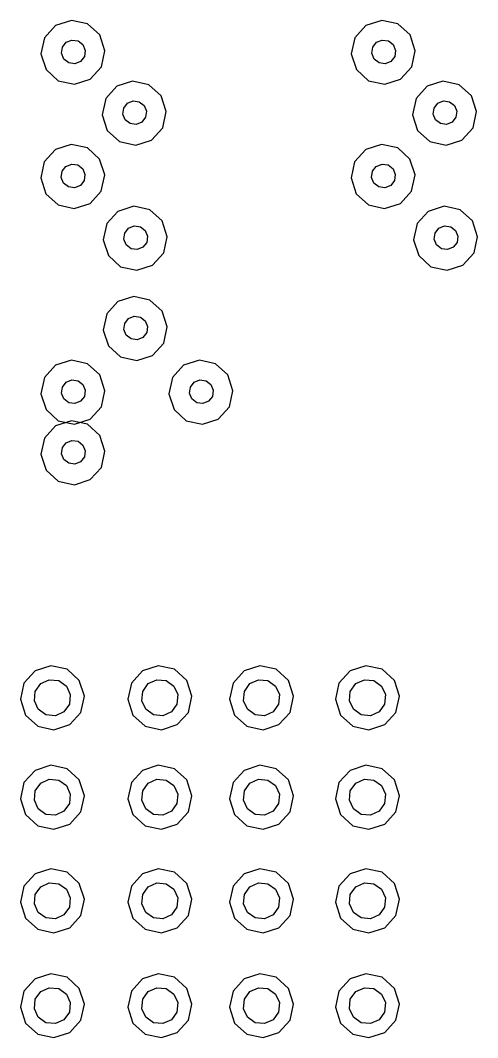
# Model space of a CAD drawing. Extents: x 7 to 220, y 5 to 125.
# Drawn here: x 167.24 to 186.04, y 79.54 to 121.37 of the extents above; entities that cross this region are included whole.
import ezdxf

# ---------------------------------------------------------------- set-up
doc = ezdxf.new("R2010")
doc.units = 0
doc.layers.add('ViasTop', color=7, linetype='CONTINUOUS')

msp = doc.modelspace()

# ---------------------------------------------------------------- linework, layer by layer
at = {"layer": 'ViasTop', "color": 1}
for p, q in [((169.342848, 121.374589), (168.69383, 121.166569)), ((170.008924, 121.230231), (169.342848, 121.374589)), ((182.099848, 121.374589), (181.45083, 121.166569)), ((182.765924, 121.230231), (182.099848, 121.374589)), ((168.69383, 121.166569), (168.235774, 120.661909)), ((170.513584, 120.772175), (170.008924, 121.230231)), ((181.45083, 121.166569), (180.992774, 120.661909)), ((183.270584, 120.772175), (182.765924, 121.230231)), ((168.235774, 120.661909), (168.091416, 119.995833)), ((169.129713, 120.470655), (169.36493, 120.566025)), ((169.36493, 120.566025), (169.616317, 120.531005)), ((169.616317, 120.531005), (169.816515, 120.374985)), ((170.721604, 120.123157), (170.513584, 120.772175)), ((180.992774, 120.661909), (180.848416, 119.995833)), ((181.886713, 120.470655), (182.12193, 120.566025)), ((182.12193, 120.566025), (182.373317, 120.531005)), ((182.373317, 120.531005), (182.573515, 120.374985)), ((183.478604, 120.123157), (183.270584, 120.772175)), ((168.938672, 120.01907), (168.973692, 120.270457)), ((168.973692, 120.270457), (169.129713, 120.470655)), ((169.816515, 120.374985), (169.911885, 120.139768)), ((169.911885, 120.139768), (169.876865, 119.888381)), ((170.577246, 119.457081), (170.721604, 120.123157)), ((181.695672, 120.01907), (181.730692, 120.270457)), ((181.730692, 120.270457), (181.886713, 120.470655)), ((182.573515, 120.374985), (182.668885, 120.139768)), ((182.668885, 120.139768), (182.633865, 119.888381)), ((183.334246, 119.457081), (183.478604, 120.123157)), ((168.091416, 119.995833), (168.299436, 119.346815)), ((169.034042, 119.783853), (168.938672, 120.01907)), ((169.234241, 119.627832), (169.034042, 119.783853)), ((169.720845, 119.688182), (169.485628, 119.592812)), ((169.876865, 119.888381), (169.720845, 119.688182)), ((180.848416, 119.995833), (181.056436, 119.346815)), ((181.791042, 119.783853), (181.695672, 120.01907)), ((181.991241, 119.627832), (181.791042, 119.783853)), ((182.477845, 119.688182), (182.242628, 119.592812)), ((182.633865, 119.888381), (182.477845, 119.688182)), ((168.299436, 119.346815), (168.804096, 118.888759)), ((169.485628, 119.592812), (169.234241, 119.627832)), ((170.11919, 118.952421), (170.577246, 119.457081)), ((181.056436, 119.346815), (181.561096, 118.888759)), ((182.242628, 119.592812), (181.991241, 119.627832)), ((182.87619, 118.952421), (183.334246, 119.457081)), ((168.804096, 118.888759), (169.470172, 118.744401)), ((169.470172, 118.744401), (170.11919, 118.952421)), ((171.859848, 118.873069), (171.21083, 118.665049)), ((172.525924, 118.728711), (171.859848, 118.873069)), ((181.561096, 118.888759), (182.227172, 118.744401)), ((182.227172, 118.744401), (182.87619, 118.952421)), ((184.616848, 118.873069), (183.96783, 118.665049)), ((185.282924, 118.728711), (184.616848, 118.873069)), ((171.21083, 118.665049), (170.752774, 118.160389)), ((173.030584, 118.270655), (172.525924, 118.728711)), ((183.96783, 118.665049), (183.509774, 118.160389)), ((185.787584, 118.270655), (185.282924, 118.728711)), ((170.752774, 118.160389), (170.608416, 117.494313)), ((171.490692, 117.768937), (171.646713, 117.969135)), ((171.646713, 117.969135), (171.88193, 118.064505)), ((171.88193, 118.064505), (172.133317, 118.029485)), ((172.133317, 118.029485), (172.333515, 117.873465)), ((173.238604, 117.621637), (173.030584, 118.270655)), ((183.509774, 118.160389), (183.365416, 117.494313)), ((184.247692, 117.768937), (184.403713, 117.969135)), ((184.403713, 117.969135), (184.63893, 118.064505)), ((184.63893, 118.064505), (184.890317, 118.029485)), ((184.890317, 118.029485), (185.090515, 117.873465)), ((185.995604, 117.621637), (185.787584, 118.270655)), ((171.455672, 117.51755), (171.490692, 117.768937)), ((172.333515, 117.873465), (172.428885, 117.638248)), ((172.428885, 117.638248), (172.393865, 117.386861)), ((173.094246, 116.955561), (173.238604, 117.621637)), ((184.212672, 117.51755), (184.247692, 117.768937)), ((185.090515, 117.873465), (185.185885, 117.638248)), ((185.185885, 117.638248), (185.150865, 117.386861)), ((185.851246, 116.955561), (185.995604, 117.621637)), ((170.608416, 117.494313), (170.816436, 116.845295)), ((171.551042, 117.282333), (171.455672, 117.51755)), ((171.751241, 117.126312), (171.551042, 117.282333)), ((172.237845, 117.186662), (172.002628, 117.091292)), ((172.393865, 117.386861), (172.237845, 117.186662)), ((183.365416, 117.494313), (183.573436, 116.845295)), ((184.308042, 117.282333), (184.212672, 117.51755)), ((184.508241, 117.126312), (184.308042, 117.282333)), ((184.994845, 117.186662), (184.759628, 117.091292)), ((185.150865, 117.386861), (184.994845, 117.186662)), ((170.816436, 116.845295), (171.321096, 116.387239)), ((172.002628, 117.091292), (171.751241, 117.126312)), ((172.63619, 116.450901), (173.094246, 116.955561)), ((183.573436, 116.845295), (184.078096, 116.387239)), ((184.759628, 117.091292), (184.508241, 117.126312)), ((185.39319, 116.450901), (185.851246, 116.955561)), ((171.321096, 116.387239), (171.987172, 116.242881)), ((171.987172, 116.242881), (172.63619, 116.450901)), ((184.078096, 116.387239), (184.744172, 116.242881)), ((184.744172, 116.242881), (185.39319, 116.450901)), ((168.68283, 116.063459), (168.224774, 115.558799)), ((169.331848, 116.271479), (168.68283, 116.063459)), ((169.997924, 116.127121), (169.331848, 116.271479)), ((170.502584, 115.669065), (169.997924, 116.127121)), ((181.43983, 116.063459), (180.981774, 115.558799)), ((182.088848, 116.271479), (181.43983, 116.063459)), ((182.754924, 116.127121), (182.088848, 116.271479)), ((183.259584, 115.669065), (182.754924, 116.127121)), ((168.224774, 115.558799), (168.080416, 114.892723)), ((169.118713, 115.367545), (169.35393, 115.462915)), ((169.35393, 115.462915), (169.605317, 115.427895)), ((170.710604, 115.020047), (170.502584, 115.669065)), ((180.981774, 115.558799), (180.837416, 114.892723)), ((181.875713, 115.367545), (182.11093, 115.462915)), ((182.11093, 115.462915), (182.362317, 115.427895)), ((183.467604, 115.020047), (183.259584, 115.669065)), ((168.927672, 114.91596), (168.962692, 115.167347)), ((168.962692, 115.167347), (169.118713, 115.367545)), ((169.605317, 115.427895), (169.805515, 115.271875)), ((169.805515, 115.271875), (169.900885, 115.036658)), ((181.684672, 114.91596), (181.719692, 115.167347)), ((181.719692, 115.167347), (181.875713, 115.367545)), ((182.362317, 115.427895), (182.562515, 115.271875)), ((182.562515, 115.271875), (182.657885, 115.036658)), ((168.080416, 114.892723), (168.288436, 114.243705)), ((169.023042, 114.680743), (168.927672, 114.91596)), ((169.223241, 114.524722), (169.023042, 114.680743)), ((169.865865, 114.785271), (169.709845, 114.585072)), ((169.900885, 115.036658), (169.865865, 114.785271)), ((170.566246, 114.353971), (170.710604, 115.020047)), ((180.837416, 114.892723), (181.045436, 114.243705)), ((181.780042, 114.680743), (181.684672, 114.91596)), ((181.980241, 114.524722), (181.780042, 114.680743)), ((182.622865, 114.785271), (182.466845, 114.585072)), ((182.657885, 115.036658), (182.622865, 114.785271)), ((183.323246, 114.353971), (183.467604, 115.020047)), ((168.288436, 114.243705), (168.793096, 113.785649)), ((169.474628, 114.489702), (169.223241, 114.524722)), ((169.709845, 114.585072), (169.474628, 114.489702)), ((170.10819, 113.849311), (170.566246, 114.353971)), ((181.045436, 114.243705), (181.550096, 113.785649)), ((182.231628, 114.489702), (181.980241, 114.524722)), ((182.466845, 114.585072), (182.231628, 114.489702)), ((182.86519, 113.849311), (183.323246, 114.353971)), ((168.793096, 113.785649), (169.459172, 113.641291)), ((169.459172, 113.641291), (170.10819, 113.849311)), ((181.550096, 113.785649), (182.216172, 113.641291)), ((182.216172, 113.641291), (182.86519, 113.849311)), ((171.25683, 113.520209), (170.798774, 113.015549)), ((171.905848, 113.728229), (171.25683, 113.520209)), ((172.571924, 113.583871), (171.905848, 113.728229)), ((173.076584, 113.125815), (172.571924, 113.583871)), ((184.01383, 113.520209), (183.555774, 113.015549)), ((184.662848, 113.728229), (184.01383, 113.520209)), ((185.328924, 113.583871), (184.662848, 113.728229)), ((185.833584, 113.125815), (185.328924, 113.583871)), ((170.798774, 113.015549), (170.654416, 112.349473)), ((173.284604, 112.476797), (173.076584, 113.125815)), ((183.555774, 113.015549), (183.411416, 112.349473)), ((186.041604, 112.476797), (185.833584, 113.125815)), ((171.501672, 112.37271), (171.536692, 112.624097)), ((171.536692, 112.624097), (171.692713, 112.824295)), ((171.692713, 112.824295), (171.92793, 112.919665)), ((171.92793, 112.919665), (172.179317, 112.884645)), ((172.179317, 112.884645), (172.379515, 112.728625)), ((172.379515, 112.728625), (172.474885, 112.493408)), ((184.258672, 112.37271), (184.293692, 112.624097)), ((184.293692, 112.624097), (184.449713, 112.824295)), ((184.449713, 112.824295), (184.68493, 112.919665)), ((184.68493, 112.919665), (184.936317, 112.884645)), ((184.936317, 112.884645), (185.136515, 112.728625)), ((185.136515, 112.728625), (185.231885, 112.493408)), ((170.654416, 112.349473), (170.862436, 111.700455)), ((171.597042, 112.137493), (171.501672, 112.37271)), ((171.797241, 111.981472), (171.597042, 112.137493)), ((172.439865, 112.242021), (172.283845, 112.041822)), ((172.474885, 112.493408), (172.439865, 112.242021)), ((173.140246, 111.810721), (173.284604, 112.476797)), ((183.411416, 112.349473), (183.619436, 111.700455)), ((184.354042, 112.137493), (184.258672, 112.37271)), ((184.554241, 111.981472), (184.354042, 112.137493)), ((185.196865, 112.242021), (185.040845, 112.041822)), ((185.231885, 112.493408), (185.196865, 112.242021)), ((185.897246, 111.810721), (186.041604, 112.476797)), ((170.862436, 111.700455), (171.367096, 111.242399)), ((172.048628, 111.946452), (171.797241, 111.981472)), ((172.283845, 112.041822), (172.048628, 111.946452)), ((172.68219, 111.306061), (173.140246, 111.810721)), ((183.619436, 111.700455), (184.124096, 111.242399)), ((184.805628, 111.946452), (184.554241, 111.981472)), ((185.040845, 112.041822), (184.805628, 111.946452)), ((185.43919, 111.306061), (185.897246, 111.810721)), ((172.033172, 111.098041), (172.68219, 111.306061)), ((184.790172, 111.098041), (185.43919, 111.306061)), ((171.367096, 111.242399), (172.033172, 111.098041)), ((184.124096, 111.242399), (184.790172, 111.098041)), ((171.25683, 109.810559), (170.798774, 109.305899)), ((171.905848, 110.018579), (171.25683, 109.810559)), ((172.571924, 109.874221), (171.905848, 110.018579)), ((173.076584, 109.416165), (172.571924, 109.874221)), ((170.798774, 109.305899), (170.654416, 108.639823)), ((171.692713, 109.114645), (171.92793, 109.210015)), ((171.92793, 109.210015), (172.179317, 109.174995)), ((173.284604, 108.767147), (173.076584, 109.416165)), ((171.501672, 108.66306), (171.536692, 108.914447)), ((171.536692, 108.914447), (171.692713, 109.114645)), ((172.179317, 109.174995), (172.379515, 109.018975)), ((172.379515, 109.018975), (172.474885, 108.783758)), ((172.474885, 108.783758), (172.439865, 108.532371)), ((173.140246, 108.101071), (173.284604, 108.767147)), ((170.654416, 108.639823), (170.862436, 107.990805)), ((171.597042, 108.427843), (171.501672, 108.66306)), ((171.797241, 108.271822), (171.597042, 108.427843)), ((172.439865, 108.532371), (172.283845, 108.332172)), ((170.862436, 107.990805), (171.367096, 107.532749)), ((172.048628, 108.236802), (171.797241, 108.271822)), ((172.283845, 108.332172), (172.048628, 108.236802)), ((172.68219, 107.596411), (173.140246, 108.101071)), ((171.367096, 107.532749), (172.033172, 107.388391)), ((172.033172, 107.388391), (172.68219, 107.596411)), ((168.69383, 107.189989), (168.235774, 106.685329)), ((169.342848, 107.398009), (168.69383, 107.189989)), ((170.008924, 107.253651), (169.342848, 107.398009)), ((170.513584, 106.795595), (170.008924, 107.253651)), ((173.95483, 107.189989), (173.496774, 106.685329)), ((174.603848, 107.398009), (173.95483, 107.189989)), ((175.269924, 107.253651), (174.603848, 107.398009)), ((175.774584, 106.795595), (175.269924, 107.253651)), ((168.235774, 106.685329), (168.091416, 106.019253)), ((170.721604, 106.146577), (170.513584, 106.795595)), ((173.496774, 106.685329), (173.352416, 106.019253)), ((175.982604, 106.146577), (175.774584, 106.795595)), ((168.938672, 106.04249), (168.973692, 106.293877)), ((168.973692, 106.293877), (169.129713, 106.494075)), ((169.129713, 106.494075), (169.36493, 106.589445)), ((169.36493, 106.589445), (169.616317, 106.554425)), ((169.616317, 106.554425), (169.816515, 106.398405)), ((169.816515, 106.398405), (169.911885, 106.163188)), ((174.199672, 106.04249), (174.234692, 106.293877)), ((174.234692, 106.293877), (174.390713, 106.494075)), ((174.390713, 106.494075), (174.62593, 106.589445)), ((174.62593, 106.589445), (174.877317, 106.554425)), ((174.877317, 106.554425), (175.077515, 106.398405)), ((175.077515, 106.398405), (175.172885, 106.163188)), ((168.091416, 106.019253), (168.299436, 105.370235)), ((169.034042, 105.807273), (168.938672, 106.04249)), ((169.876865, 105.911801), (169.720845, 105.711602)), ((169.911885, 106.163188), (169.876865, 105.911801)), ((170.577246, 105.480501), (170.721604, 106.146577)), ((173.352416, 106.019253), (173.560436, 105.370235)), ((174.295042, 105.807273), (174.199672, 106.04249)), ((175.137865, 105.911801), (174.981845, 105.711602)), ((175.172885, 106.163188), (175.137865, 105.911801)), ((175.838246, 105.480501), (175.982604, 106.146577)), ((169.234241, 105.651252), (169.034042, 105.807273)), ((169.485628, 105.616232), (169.234241, 105.651252)), ((169.720845, 105.711602), (169.485628, 105.616232)), ((170.11919, 104.975841), (170.577246, 105.480501)), ((174.495241, 105.651252), (174.295042, 105.807273)), ((174.746628, 105.616232), (174.495241, 105.651252)), ((174.981845, 105.711602), (174.746628, 105.616232)), ((175.38019, 104.975841), (175.838246, 105.480501)), ((168.299436, 105.370235), (168.804096, 104.912179)), ((173.560436, 105.370235), (174.065096, 104.912179)), ((168.69383, 104.701959), (168.235774, 104.197299)), ((169.342848, 104.909979), (168.69383, 104.701959)), ((168.804096, 104.912179), (169.470172, 104.767821)), ((170.008924, 104.765621), (169.342848, 104.909979)), ((169.470172, 104.767821), (170.11919, 104.975841)), ((170.513584, 104.307565), (170.008924, 104.765621)), ((174.065096, 104.912179), (174.731172, 104.767821)), ((174.731172, 104.767821), (175.38019, 104.975841)), ((168.235774, 104.197299), (168.091416, 103.531223)), ((170.721604, 103.658547), (170.513584, 104.307565)), ((168.938672, 103.55446), (168.973692, 103.805847)), ((168.973692, 103.805847), (169.129713, 104.006045)), ((169.129713, 104.006045), (169.36493, 104.101415)), ((169.36493, 104.101415), (169.616317, 104.066395)), ((169.616317, 104.066395), (169.816515, 103.910375)), ((169.816515, 103.910375), (169.911885, 103.675158)), ((168.091416, 103.531223), (168.299436, 102.882205)), ((169.034042, 103.319243), (168.938672, 103.55446)), ((169.876865, 103.423771), (169.720845, 103.223572)), ((169.911885, 103.675158), (169.876865, 103.423771)), ((170.577246, 102.992471), (170.721604, 103.658547)), ((169.234241, 103.163222), (169.034042, 103.319243)), ((169.485628, 103.128202), (169.234241, 103.163222)), ((169.720845, 103.223572), (169.485628, 103.128202)), ((170.11919, 102.487811), (170.577246, 102.992471)), ((168.299436, 102.882205), (168.804096, 102.424149)), ((168.804096, 102.424149), (169.470172, 102.279791)), ((169.470172, 102.279791), (170.11919, 102.487811)), ((167.84623, 94.628237), (167.38818, 94.123577)), ((168.49525, 94.836258), (167.84623, 94.628237)), ((169.16133, 94.6919), (168.49525, 94.836258)), ((169.66599, 94.233844), (169.16133, 94.6919)), ((172.26623, 94.628237), (171.80818, 94.123577)), ((172.91525, 94.836258), (172.26623, 94.628237)), ((173.58133, 94.6919), (172.91525, 94.836258)), ((174.08599, 94.233844), (173.58133, 94.6919)), ((176.44513, 94.628237), (175.98708, 94.123577)), ((177.09415, 94.836258), (176.44513, 94.628237)), ((177.76023, 94.6919), (177.09415, 94.836258)), ((178.26489, 94.233844), (177.76023, 94.6919)), ((180.79803, 94.628237), (180.33998, 94.123577)), ((181.44705, 94.836258), (180.79803, 94.628237)), ((182.11313, 94.6919), (181.44705, 94.836258)), ((182.61779, 94.233844), (182.11313, 94.6919)), ((168.08107, 94.098804), (168.43391, 94.260316)), ((168.43391, 94.260316), (168.82023, 94.223766)), ((168.82023, 94.223766), (169.13652, 93.998957)), ((169.87401, 93.584826), (169.66599, 94.233844)), ((172.50107, 94.098804), (172.85391, 94.260316)), ((172.85391, 94.260316), (173.24023, 94.223766)), ((173.24023, 94.223766), (173.55652, 93.998957)), ((174.29401, 93.584826), (174.08599, 94.233844)), ((176.67997, 94.098804), (177.03281, 94.260316)), ((177.03281, 94.260316), (177.41913, 94.223766)), ((177.41913, 94.223766), (177.73542, 93.998957)), ((178.47291, 93.584826), (178.26489, 94.233844)), ((181.03287, 94.098804), (181.38571, 94.260316)), ((181.38571, 94.260316), (181.77203, 94.223766)), ((181.77203, 94.223766), (182.08832, 93.998957)), ((182.82581, 93.584826), (182.61779, 94.233844)), ((167.38818, 94.123577), (167.24382, 93.457501)), ((167.81976, 93.396192), (167.85626, 93.782513)), ((167.85626, 93.782513), (168.08107, 94.098804)), ((169.13652, 93.998957), (169.29803, 93.646122)), ((171.80818, 94.123577), (171.66382, 93.457501)), ((172.23976, 93.396192), (172.27626, 93.782513)), ((172.27626, 93.782513), (172.50107, 94.098804)), ((173.55652, 93.998957), (173.71803, 93.646122)), ((175.98708, 94.123577), (175.84272, 93.457501)), ((176.41866, 93.396192), (176.45516, 93.782513)), ((176.45516, 93.782513), (176.67997, 94.098804)), ((177.73542, 93.998957), (177.89693, 93.646122)), ((180.33998, 94.123577), (180.19562, 93.457501)), ((180.77156, 93.396192), (180.80806, 93.782513)), ((180.80806, 93.782513), (181.03287, 94.098804)), ((182.08832, 93.998957), (182.24983, 93.646122)), ((167.24382, 93.457501), (167.45184, 92.808483)), ((167.98127, 93.043357), (167.81976, 93.396192)), ((169.29803, 93.646122), (169.26153, 93.259801)), ((169.72965, 92.91875), (169.87401, 93.584826)), ((171.66382, 93.457501), (171.87184, 92.808483)), ((172.40127, 93.043357), (172.23976, 93.396192)), ((173.71803, 93.646122), (173.68153, 93.259801)), ((174.14965, 92.91875), (174.29401, 93.584826)), ((175.84272, 93.457501), (176.05074, 92.808483)), ((176.58017, 93.043357), (176.41866, 93.396192)), ((177.89693, 93.646122), (177.86043, 93.259801)), ((178.32855, 92.91875), (178.47291, 93.584826)), ((180.19562, 93.457501), (180.40364, 92.808483)), ((180.93307, 93.043357), (180.77156, 93.396192)), ((182.24983, 93.646122), (182.21333, 93.259801)), ((182.68145, 92.91875), (182.82581, 93.584826)), ((168.29756, 92.818548), (167.98127, 93.043357)), ((169.03672, 92.943519), (168.68388, 92.782008)), ((169.26153, 93.259801), (169.03672, 92.943519)), ((169.27159, 92.41409), (169.72965, 92.91875)), ((172.71756, 92.818548), (172.40127, 93.043357)), ((173.45672, 92.943519), (173.10388, 92.782008)), ((173.68153, 93.259801), (173.45672, 92.943519)), ((173.69159, 92.41409), (174.14965, 92.91875)), ((176.89646, 92.818548), (176.58017, 93.043357)), ((177.63562, 92.943519), (177.28278, 92.782008)), ((177.86043, 93.259801), (177.63562, 92.943519)), ((177.87049, 92.41409), (178.32855, 92.91875)), ((181.24936, 92.818548), (180.93307, 93.043357)), ((181.98852, 92.943519), (181.63568, 92.782008)), ((182.21333, 93.259801), (181.98852, 92.943519)), ((182.22339, 92.41409), (182.68145, 92.91875)), ((167.45184, 92.808483), (167.9565, 92.350428)), ((168.68388, 92.782008), (168.29756, 92.818548)), ((171.87184, 92.808483), (172.3765, 92.350428)), ((173.10388, 92.782008), (172.71756, 92.818548)), ((176.05074, 92.808483), (176.5554, 92.350428)), ((177.28278, 92.782008), (176.89646, 92.818548)), ((180.40364, 92.808483), (180.9083, 92.350428)), ((181.63568, 92.782008), (181.24936, 92.818548)), ((167.9565, 92.350428), (168.62258, 92.20607)), ((168.62258, 92.20607), (169.27159, 92.41409)), ((172.3765, 92.350428), (173.04258, 92.20607)), ((173.04258, 92.20607), (173.69159, 92.41409)), ((176.5554, 92.350428), (177.22148, 92.20607)), ((177.22148, 92.20607), (177.87049, 92.41409)), ((180.9083, 92.350428), (181.57438, 92.20607)), ((181.57438, 92.20607), (182.22339, 92.41409)), ((167.84623, 90.533597), (167.38818, 90.028937)), ((168.49525, 90.741618), (167.84623, 90.533597)), ((169.16133, 90.59726), (168.49525, 90.741618)), ((169.66599, 90.139204), (169.16133, 90.59726)), ((172.26623, 90.533597), (171.80818, 90.028937)), ((172.91525, 90.741618), (172.26623, 90.533597)), ((173.58133, 90.59726), (172.91525, 90.741618)), ((174.08599, 90.139204), (173.58133, 90.59726)), ((176.44513, 90.533597), (175.98708, 90.028937)), ((177.09415, 90.741618), (176.44513, 90.533597)), ((177.76023, 90.59726), (177.09415, 90.741618)), ((178.26489, 90.139204), (177.76023, 90.59726)), ((180.79803, 90.533597), (180.33998, 90.028937)), ((181.44705, 90.741618), (180.79803, 90.533597)), ((182.11313, 90.59726), (181.44705, 90.741618)), ((182.61779, 90.139204), (182.11313, 90.59726)), ((167.38818, 90.028937), (167.24382, 89.362861)), ((167.85626, 89.687873), (168.08107, 90.004164)), ((168.08107, 90.004164), (168.43391, 90.165676)), ((168.43391, 90.165676), (168.82023, 90.129126)), ((168.82023, 90.129126), (169.13652, 89.904317)), ((169.87401, 89.490186), (169.66599, 90.139204)), ((171.80818, 90.028937), (171.66382, 89.362861)), ((172.27626, 89.687873), (172.50107, 90.004164)), ((172.50107, 90.004164), (172.85391, 90.165676)), ((172.85391, 90.165676), (173.24023, 90.129126)), ((173.24023, 90.129126), (173.55652, 89.904317)), ((174.29401, 89.490186), (174.08599, 90.139204)), ((175.98708, 90.028937), (175.84272, 89.362861)), ((176.45516, 89.687873), (176.67997, 90.004164)), ((176.67997, 90.004164), (177.03281, 90.165676)), ((177.03281, 90.165676), (177.41913, 90.129126)), ((177.41913, 90.129126), (177.73542, 89.904317)), ((178.47291, 89.490186), (178.26489, 90.139204)), ((180.33998, 90.028937), (180.19562, 89.362861)), ((180.80806, 89.687873), (181.03287, 90.004164)), ((181.03287, 90.004164), (181.38571, 90.165676)), ((181.38571, 90.165676), (181.77203, 90.129126)), ((181.77203, 90.129126), (182.08832, 89.904317)), ((182.82581, 89.490186), (182.61779, 90.139204)), ((167.81976, 89.301552), (167.85626, 89.687873)), ((169.13652, 89.904317), (169.29803, 89.551482)), ((169.29803, 89.551482), (169.26153, 89.165161)), ((172.23976, 89.301552), (172.27626, 89.687873)), ((173.55652, 89.904317), (173.71803, 89.551482)), ((173.71803, 89.551482), (173.68153, 89.165161)), ((176.41866, 89.301552), (176.45516, 89.687873)), ((177.73542, 89.904317), (177.89693, 89.551482)), ((177.89693, 89.551482), (177.86043, 89.165161)), ((180.77156, 89.301552), (180.80806, 89.687873)), ((182.08832, 89.904317), (182.24983, 89.551482)), ((182.24983, 89.551482), (182.21333, 89.165161)), ((167.24382, 89.362861), (167.45184, 88.713843)), ((167.98127, 88.948717), (167.81976, 89.301552)), ((169.26153, 89.165161), (169.03672, 88.848879)), ((169.72965, 88.82411), (169.87401, 89.490186)), ((171.66382, 89.362861), (171.87184, 88.713843)), ((172.40127, 88.948717), (172.23976, 89.301552)), ((173.68153, 89.165161), (173.45672, 88.848879)), ((174.14965, 88.82411), (174.29401, 89.490186)), ((175.84272, 89.362861), (176.05074, 88.713843)), ((176.58017, 88.948717), (176.41866, 89.301552)), ((177.86043, 89.165161), (177.63562, 88.848879)), ((178.32855, 88.82411), (178.47291, 89.490186)), ((180.19562, 89.362861), (180.40364, 88.713843)), ((180.93307, 88.948717), (180.77156, 89.301552)), ((182.21333, 89.165161), (181.98852, 88.848879)), ((182.68145, 88.82411), (182.82581, 89.490186)), ((167.45184, 88.713843), (167.9565, 88.255788)), ((168.29756, 88.723908), (167.98127, 88.948717)), ((168.68388, 88.687368), (168.29756, 88.723908)), ((169.03672, 88.848879), (168.68388, 88.687368)), ((169.27159, 88.31945), (169.72965, 88.82411)), ((171.87184, 88.713843), (172.3765, 88.255788)), ((172.71756, 88.723908), (172.40127, 88.948717)), ((173.10388, 88.687368), (172.71756, 88.723908)), ((173.45672, 88.848879), (173.10388, 88.687368)), ((173.69159, 88.31945), (174.14965, 88.82411)), ((176.05074, 88.713843), (176.5554, 88.255788)), ((176.89646, 88.723908), (176.58017, 88.948717)), ((177.28278, 88.687368), (176.89646, 88.723908)), ((177.63562, 88.848879), (177.28278, 88.687368)), ((177.87049, 88.31945), (178.32855, 88.82411)), ((180.40364, 88.713843), (180.9083, 88.255788)), ((181.24936, 88.723908), (180.93307, 88.948717)), ((181.63568, 88.687368), (181.24936, 88.723908)), ((181.98852, 88.848879), (181.63568, 88.687368)), ((182.22339, 88.31945), (182.68145, 88.82411)), ((168.62258, 88.11143), (169.27159, 88.31945)), ((173.04258, 88.11143), (173.69159, 88.31945)), ((177.22148, 88.11143), (177.87049, 88.31945)), ((181.57438, 88.11143), (182.22339, 88.31945)), ((167.9565, 88.255788), (168.62258, 88.11143)), ((172.3765, 88.255788), (173.04258, 88.11143)), ((176.5554, 88.255788), (177.22148, 88.11143)), ((180.9083, 88.255788), (181.57438, 88.11143)), ((167.84623, 86.278337), (167.38818, 85.773677)), ((168.49525, 86.486358), (167.84623, 86.278337)), ((169.16133, 86.342), (168.49525, 86.486358)), ((169.66599, 85.883944), (169.16133, 86.342)), ((172.26623, 86.278337), (171.80818, 85.773677)), ((172.91525, 86.486358), (172.26623, 86.278337)), ((173.58133, 86.342), (172.91525, 86.486358)), ((174.08599, 85.883944), (173.58133, 86.342)), ((176.44513, 86.278337), (175.98708, 85.773677)), ((177.09415, 86.486358), (176.44513, 86.278337)), ((177.76023, 86.342), (177.09415, 86.486358)), ((178.26489, 85.883944), (177.76023, 86.342)), ((180.79803, 86.278337), (180.33998, 85.773677)), ((181.44705, 86.486358), (180.79803, 86.278337)), ((182.11313, 86.342), (181.44705, 86.486358)), ((182.61779, 85.883944), (182.11313, 86.342)), ((167.38818, 85.773677), (167.24382, 85.107601)), ((168.08107, 85.748904), (168.43391, 85.910416)), ((168.43391, 85.910416), (168.82023, 85.873866)), ((168.82023, 85.873866), (169.13652, 85.649057)), ((169.87401, 85.234926), (169.66599, 85.883944)), ((171.80818, 85.773677), (171.66382, 85.107601)), ((172.50107, 85.748904), (172.85391, 85.910416)), ((172.85391, 85.910416), (173.24023, 85.873866)), ((173.24023, 85.873866), (173.55652, 85.649057)), ((174.29401, 85.234926), (174.08599, 85.883944)), ((175.98708, 85.773677), (175.84272, 85.107601)), ((176.67997, 85.748904), (177.03281, 85.910416)), ((177.03281, 85.910416), (177.41913, 85.873866)), ((177.41913, 85.873866), (177.73542, 85.649057)), ((178.47291, 85.234926), (178.26489, 85.883944)), ((180.33998, 85.773677), (180.19562, 85.107601)), ((181.03287, 85.748904), (181.38571, 85.910416)), ((181.38571, 85.910416), (181.77203, 85.873866)), ((181.77203, 85.873866), (182.08832, 85.649057)), ((182.82581, 85.234926), (182.61779, 85.883944)), ((167.81976, 85.046292), (167.85626, 85.432613)), ((167.85626, 85.432613), (168.08107, 85.748904)), ((169.13652, 85.649057), (169.29803, 85.296222)), ((172.23976, 85.046292), (172.27626, 85.432613)), ((172.27626, 85.432613), (172.50107, 85.748904)), ((173.55652, 85.649057), (173.71803, 85.296222)), ((176.41866, 85.046292), (176.45516, 85.432613)), ((176.45516, 85.432613), (176.67997, 85.748904)), ((177.73542, 85.649057), (177.89693, 85.296222)), ((180.77156, 85.046292), (180.80806, 85.432613)), ((180.80806, 85.432613), (181.03287, 85.748904)), ((182.08832, 85.649057), (182.24983, 85.296222)), ((167.24382, 85.107601), (167.45184, 84.458583)), ((167.98127, 84.693457), (167.81976, 85.046292)), ((169.29803, 85.296222), (169.26153, 84.909901)), ((169.72965, 84.56885), (169.87401, 85.234926)), ((171.66382, 85.107601), (171.87184, 84.458583)), ((172.40127, 84.693457), (172.23976, 85.046292)), ((173.71803, 85.296222), (173.68153, 84.909901)), ((174.14965, 84.56885), (174.29401, 85.234926)), ((175.84272, 85.107601), (176.05074, 84.458583)), ((176.58017, 84.693457), (176.41866, 85.046292)), ((177.89693, 85.296222), (177.86043, 84.909901)), ((178.32855, 84.56885), (178.47291, 85.234926)), ((180.19562, 85.107601), (180.40364, 84.458583)), ((180.93307, 84.693457), (180.77156, 85.046292)), ((182.24983, 85.296222), (182.21333, 84.909901)), ((182.68145, 84.56885), (182.82581, 85.234926)), ((168.29756, 84.468648), (167.98127, 84.693457)), ((169.03672, 84.593619), (168.68388, 84.432108)), ((169.26153, 84.909901), (169.03672, 84.593619)), ((169.27159, 84.06419), (169.72965, 84.56885)), ((172.71756, 84.468648), (172.40127, 84.693457)), ((173.45672, 84.593619), (173.10388, 84.432108)), ((173.68153, 84.909901), (173.45672, 84.593619)), ((173.69159, 84.06419), (174.14965, 84.56885)), ((176.89646, 84.468648), (176.58017, 84.693457)), ((177.63562, 84.593619), (177.28278, 84.432108)), ((177.86043, 84.909901), (177.63562, 84.593619)), ((177.87049, 84.06419), (178.32855, 84.56885)), ((181.24936, 84.468648), (180.93307, 84.693457)), ((181.98852, 84.593619), (181.63568, 84.432108)), ((182.21333, 84.909901), (181.98852, 84.593619)), ((182.22339, 84.06419), (182.68145, 84.56885)), ((167.45184, 84.458583), (167.9565, 84.000528)), ((168.68388, 84.432108), (168.29756, 84.468648)), ((171.87184, 84.458583), (172.3765, 84.000528)), ((173.10388, 84.432108), (172.71756, 84.468648)), ((176.05074, 84.458583), (176.5554, 84.000528)), ((177.28278, 84.432108), (176.89646, 84.468648)), ((180.40364, 84.458583), (180.9083, 84.000528)), ((181.63568, 84.432108), (181.24936, 84.468648)), ((167.9565, 84.000528), (168.62258, 83.85617)), ((168.62258, 83.85617), (169.27159, 84.06419)), ((172.3765, 84.000528), (173.04258, 83.85617)), ((173.04258, 83.85617), (173.69159, 84.06419)), ((176.5554, 84.000528), (177.22148, 83.85617)), ((177.22148, 83.85617), (177.87049, 84.06419)), ((180.9083, 84.000528), (181.57438, 83.85617)), ((181.57438, 83.85617), (182.22339, 84.06419)), ((168.49525, 82.172058), (167.84623, 81.964037)), ((169.16133, 82.0277), (168.49525, 82.172058)), ((169.66599, 81.569644), (169.16133, 82.0277)), ((172.91525, 82.172058), (172.26623, 81.964037)), ((173.58133, 82.0277), (172.91525, 82.172058)), ((174.08599, 81.569644), (173.58133, 82.0277)), ((177.09415, 82.172058), (176.44513, 81.964037)), ((177.76023, 82.0277), (177.09415, 82.172058)), ((178.26489, 81.569644), (177.76023, 82.0277)), ((181.44705, 82.172058), (180.79803, 81.964037)), ((182.11313, 82.0277), (181.44705, 82.172058)), ((182.61779, 81.569644), (182.11313, 82.0277)), ((167.84623, 81.964037), (167.38818, 81.459377)), ((168.08107, 81.434604), (168.43391, 81.596116)), ((168.43391, 81.596116), (168.82023, 81.559566)), ((172.26623, 81.964037), (171.80818, 81.459377)), ((172.50107, 81.434604), (172.85391, 81.596116)), ((172.85391, 81.596116), (173.24023, 81.559566)), ((176.44513, 81.964037), (175.98708, 81.459377)), ((176.67997, 81.434604), (177.03281, 81.596116)), ((177.03281, 81.596116), (177.41913, 81.559566)), ((180.79803, 81.964037), (180.33998, 81.459377)), ((181.03287, 81.434604), (181.38571, 81.596116)), ((181.38571, 81.596116), (181.77203, 81.559566)), ((167.38818, 81.459377), (167.24382, 80.793301)), ((167.85626, 81.118313), (168.08107, 81.434604)), ((168.82023, 81.559566), (169.13652, 81.334757)), ((169.13652, 81.334757), (169.29803, 80.981922)), ((169.87401, 80.920626), (169.66599, 81.569644)), ((171.80818, 81.459377), (171.66382, 80.793301)), ((172.27626, 81.118313), (172.50107, 81.434604)), ((173.24023, 81.559566), (173.55652, 81.334757)), ((173.55652, 81.334757), (173.71803, 80.981922)), ((174.29401, 80.920626), (174.08599, 81.569644)), ((175.98708, 81.459377), (175.84272, 80.793301)), ((176.45516, 81.118313), (176.67997, 81.434604)), ((177.41913, 81.559566), (177.73542, 81.334757)), ((177.73542, 81.334757), (177.89693, 80.981922)), ((178.47291, 80.920626), (178.26489, 81.569644)), ((180.33998, 81.459377), (180.19562, 80.793301)), ((180.80806, 81.118313), (181.03287, 81.434604)), ((181.77203, 81.559566), (182.08832, 81.334757)), ((182.08832, 81.334757), (182.24983, 80.981922)), ((182.82581, 80.920626), (182.61779, 81.569644)), ((167.24382, 80.793301), (167.45184, 80.144283)), ((167.81976, 80.731992), (167.85626, 81.118313)), ((169.29803, 80.981922), (169.26153, 80.595601)), ((169.72965, 80.25455), (169.87401, 80.920626)), ((171.66382, 80.793301), (171.87184, 80.144283)), ((172.23976, 80.731992), (172.27626, 81.118313)), ((173.71803, 80.981922), (173.68153, 80.595601)), ((174.14965, 80.25455), (174.29401, 80.920626)), ((175.84272, 80.793301), (176.05074, 80.144283)), ((176.41866, 80.731992), (176.45516, 81.118313)), ((177.89693, 80.981922), (177.86043, 80.595601)), ((178.32855, 80.25455), (178.47291, 80.920626)), ((180.19562, 80.793301), (180.40364, 80.144283)), ((180.77156, 80.731992), (180.80806, 81.118313)), ((182.24983, 80.981922), (182.21333, 80.595601)), ((182.68145, 80.25455), (182.82581, 80.920626)), ((167.98127, 80.379157), (167.81976, 80.731992)), ((168.29756, 80.154348), (167.98127, 80.379157)), ((169.26153, 80.595601), (169.03672, 80.279319)), ((172.40127, 80.379157), (172.23976, 80.731992)), ((172.71756, 80.154348), (172.40127, 80.379157)), ((173.68153, 80.595601), (173.45672, 80.279319)), ((176.58017, 80.379157), (176.41866, 80.731992)), ((176.89646, 80.154348), (176.58017, 80.379157)), ((177.86043, 80.595601), (177.63562, 80.279319)), ((180.93307, 80.379157), (180.77156, 80.731992)), ((181.24936, 80.154348), (180.93307, 80.379157)), ((182.21333, 80.595601), (181.98852, 80.279319)), ((167.45184, 80.144283), (167.9565, 79.686228)), ((168.68388, 80.117808), (168.29756, 80.154348)), ((169.03672, 80.279319), (168.68388, 80.117808)), ((169.27159, 79.74989), (169.72965, 80.25455)), ((171.87184, 80.144283), (172.3765, 79.686228)), ((173.10388, 80.117808), (172.71756, 80.154348)), ((173.45672, 80.279319), (173.10388, 80.117808)), ((173.69159, 79.74989), (174.14965, 80.25455)), ((176.05074, 80.144283), (176.5554, 79.686228)), ((177.28278, 80.117808), (176.89646, 80.154348)), ((177.63562, 80.279319), (177.28278, 80.117808)), ((177.87049, 79.74989), (178.32855, 80.25455)), ((180.40364, 80.144283), (180.9083, 79.686228)), ((181.63568, 80.117808), (181.24936, 80.154348)), ((181.98852, 80.279319), (181.63568, 80.117808)), ((182.22339, 79.74989), (182.68145, 80.25455)), ((167.9565, 79.686228), (168.62258, 79.54187)), ((168.62258, 79.54187), (169.27159, 79.74989)), ((172.3765, 79.686228), (173.04258, 79.54187)), ((173.04258, 79.54187), (173.69159, 79.74989)), ((176.5554, 79.686228), (177.22148, 79.54187)), ((177.22148, 79.54187), (177.87049, 79.74989)), ((180.9083, 79.686228), (181.57438, 79.54187)), ((181.57438, 79.54187), (182.22339, 79.74989))]:
    msp.add_line(p, q, dxfattribs=at)

doc.saveas('drawing.dxf')
